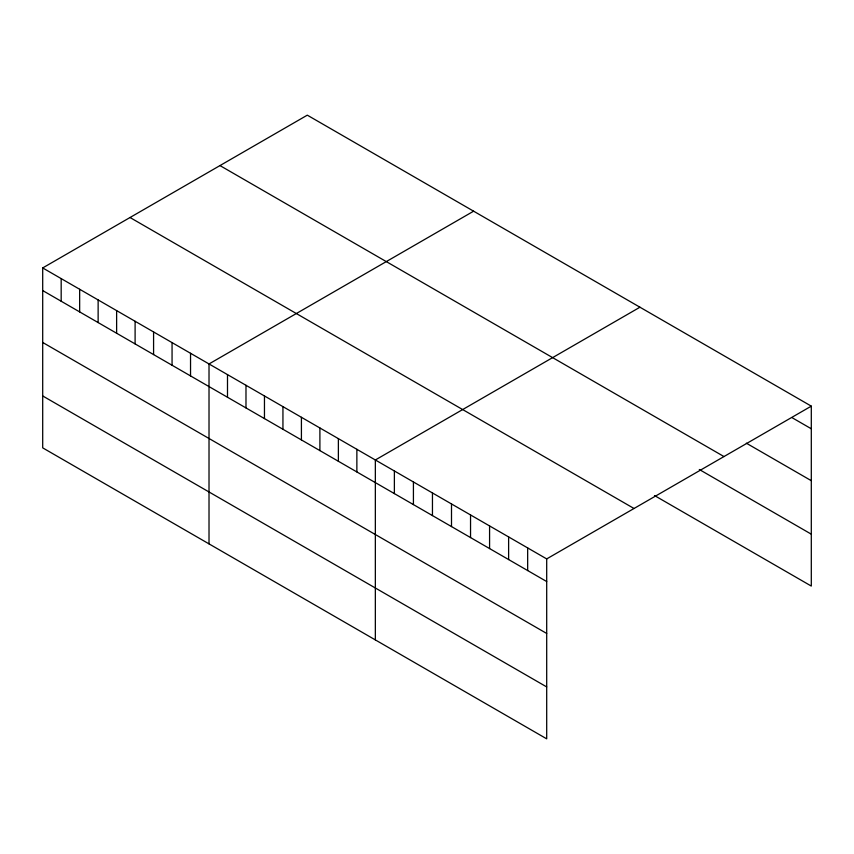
<?xml version="1.0" encoding="UTF-8"?>
<svg xmlns="http://www.w3.org/2000/svg" width="854" height="854" viewBox="0 0 854 854"><rect width="100%" height="100%" fill="white"/><g stroke="black" fill="none" stroke-linecap="round" stroke-linejoin="round"><path stroke-width="1.28" d="M42.7 267.932L546.699 558.911L546.699 738.838L42.7 447.859L42.7 267.932L307.301 115.162L811.3 406.141L811.3 586.068L654.495 495.544M473.618 211.184L209.016 363.953L209.016 543.881M639.945 307.216L375.344 459.975L375.344 639.902M546.699 558.911L811.3 406.141M792.256 417.787L811.3 428.772M746.343 443.183L811.3 480.685M219.98 165.58L723.978 456.559M699.298 469.497L811.3 534.166M130.021 217.514L634.02 508.493M42.7 290.563L546.699 581.542M42.7 342.465L546.699 633.454M42.7 395.946L546.699 686.926M527.665 547.916L527.665 570.547M508.621 536.92L508.621 559.562M489.577 525.936L489.577 548.567M470.543 514.941L470.543 537.572M451.499 503.945L451.499 526.576M432.455 492.95L432.455 515.592M413.421 481.966L413.421 504.597M394.377 470.97L394.377 493.601M356.865 449.311L356.865 471.942M338.376 438.636L338.376 461.267M319.898 427.971L319.898 450.602M301.419 417.296L301.419 439.927M282.941 406.632L282.941 429.263M264.462 395.957L264.462 418.588M245.984 385.293L245.984 407.924M227.495 374.618L227.495 397.259M190.538 353.278L190.538 375.92M172.06 342.614L172.06 365.245M153.581 331.95L153.581 354.581M135.103 321.275L135.103 343.906M116.624 310.61L116.624 333.241M98.135 299.935L98.135 322.566M79.657 289.271L79.657 311.902M61.178 278.596L61.178 301.227"/></g></svg>
